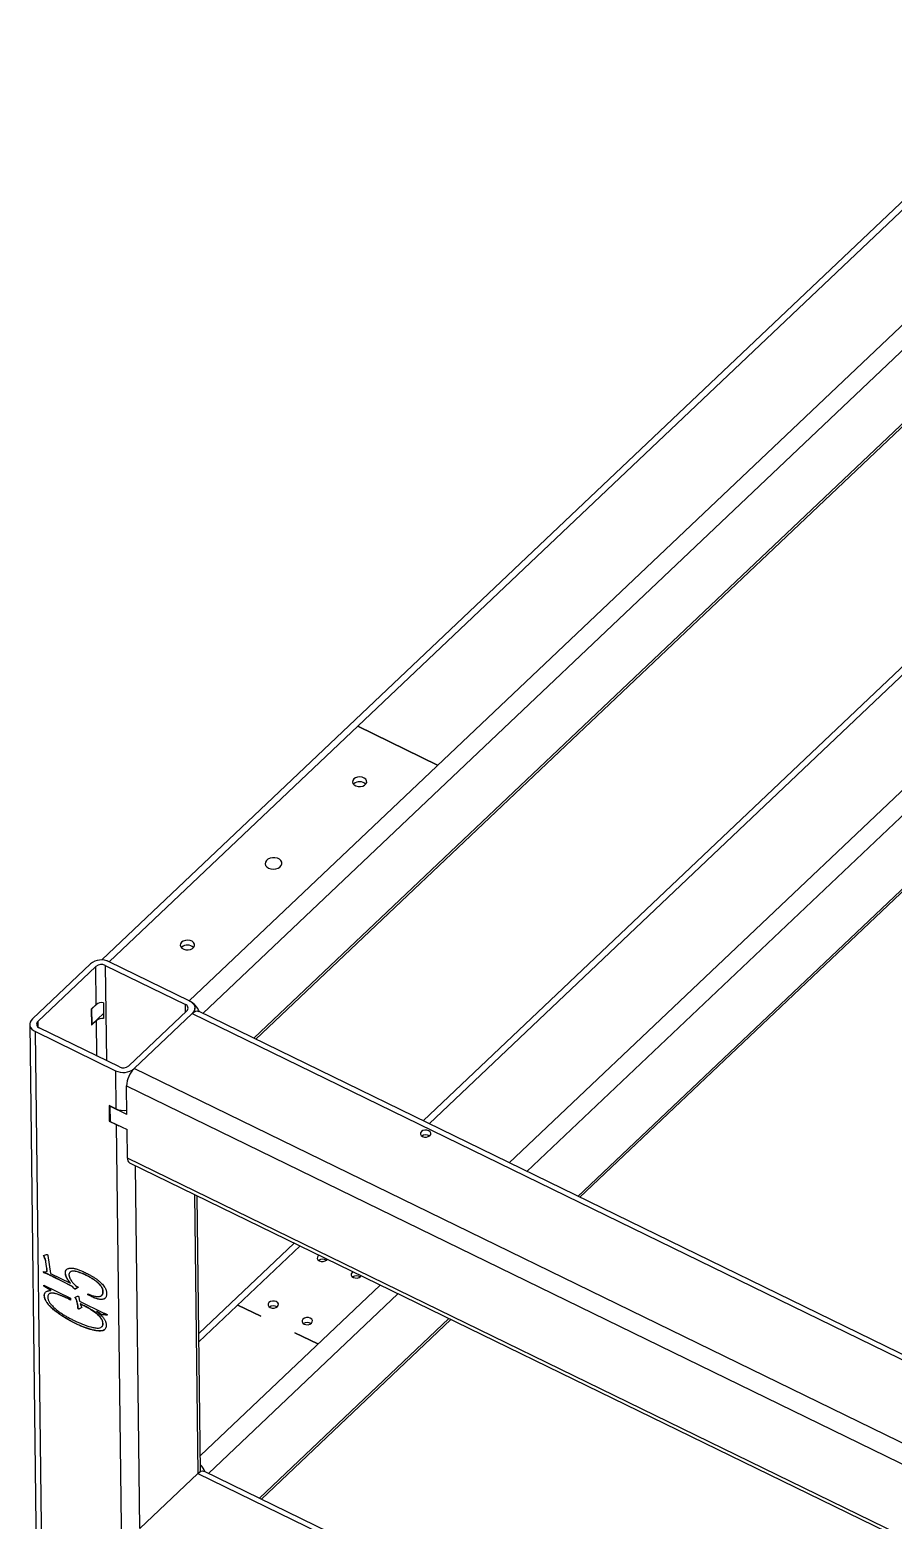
# Model space of a CAD drawing. Header units: millimetres. Extents: x 0 to 14850, y 0 to 10500.
# Drawn here: x 2161 to 3877, y 6010 to 8972 of the extents above; entities that cross this region are included whole.
import ezdxf

# ---------------------------------------------------------------- set-up
doc = ezdxf.new("R2010")
doc.units = ezdxf.units.MM
doc.header["$LTSCALE"] = 50

msp = doc.modelspace()

# ---------------------------------------------------------------- linework, layer by layer
for p, q in [((5429.6, 10086.3), (2304.3, 7123.3)), ((2318.7, 7119.9), (5447.7, 10086.4)), ((5606.9, 10008.8), (2478, 7042.3)), ((2504.8, 7017), (5628.8, 9978.7)), ((5630.5, 9834.9), (2606.2, 6967.6)), ((2610.2, 6965.7), (5627.3, 9826.1)), ((5440.8, 9172.2), (2942.4, 6803.6)), ((2954.3, 6797.8), (5458.9, 9172.4)), ((5618.1, 9094.7), (3113.6, 6720.2)), ((2812.9, 7587.9), (2812.8, 7587.9)), ((2812.8, 7587.9), (2971.4, 7510.6)), ((2971.4, 7510.6), (2812.9, 7587.9)), ((2812.9, 7587.9), (2812.9, 7587.9)), ((2971.4, 7510.6), (2971.4, 7510.6)), ((3148.9, 6703), (4002.2, 7511.9)), ((2805, 7473.3), (2804.2, 7472.4)), ((4003.9, 7368.1), (3250.2, 6653.5)), ((3254.2, 6651.6), (4004.7, 7363.1)), ((2462.8, 7148.8), (2462, 7147.9)), ((2281.5, 7115.6), (2166.1, 7006.3)), ((2176.9, 7001), (2292.3, 7110.4)), ((2293.2, 7034.8), (2292.3, 7110.4)), ((2310.9, 7112.5), (2470.2, 7034.9)), ((2310.9, 7112.5), (2313.2, 6923.3)), ((2478, 7042.3), (2318.7, 7119.9)), ((2293.2, 7034.8), (2283.2, 7025.3)), ((2283.2, 7025.3), (2283.6, 6993.6)), ((2284.4, 7025.9), (2284, 7026.1)), ((2284.4, 7025.9), (2295.8, 7036.7)), ((2284.8, 6995.4), (2284.4, 7025.9)), ((2307.2, 7038.4), (2307.6, 7006.7)), ((2473.1, 7022.2), (2357.7, 6912.8)), ((2470.3, 7019.6), (2470.2, 7034.9)), ((2489.1, 7020.7), (2489, 7027.8)), ((4937.3, 5830.9), (2495.9, 7021.4)), ((2161, 6995.4), (2174.5, 5898.5)), ((2176.9, 7001), (2177, 6990.2)), ((2284.8, 6995.4), (2283.5, 6996)), ((2283.6, 6993.6), (2293.6, 7003.1)), ((2307.5, 7016.9), (2284.8, 6995.4)), ((2294.5, 6932.4), (2293.6, 7003.1)), ((2368.5, 6907.5), (2483.9, 7016.9)), ((2483.9, 7016.9), (4929.4, 5824.4)), ((2172.1, 6980.9), (2331.3, 6903.2)), ((2185.5, 5884), (2172.1, 6980.9)), ((2339.1, 6910.7), (2179.9, 6988.3)), ((2331.3, 6903.2), (2332.2, 6827.7)), ((10061.4, 3156.3), (2368.5, 6907.5)), ((2353.1, 6873.2), (10046, 3121.9)), ((2353.8, 6816.5), (2353.1, 6873.2)), ((2332.2, 6827.7), (2318.4, 6834.4)), ((2318.4, 6834.4), (2318.8, 6802.7)), ((2320.5, 6833.4), (2320.1, 6833)), ((2320.1, 6833), (2320.5, 6802.5)), ((2353.8, 6816.5), (2320.1, 6833)), ((2320.4, 6804.3), (2318.8, 6802.7)), ((2318.8, 6802.7), (2332.6, 6796)), ((2320.5, 6802.5), (2354.2, 6786.1)), ((2332.6, 6796), (2343.5, 5913.6)), ((2354.9, 6729.4), (2354.2, 6786.1)), ((4800.4, 5536.9), (2354.9, 6729.4)), ((2358.9, 6720.3), (4801.2, 5529.3)), ((2379.8, 5993.5), (2370.9, 6714.4)), ((2488.3, 6657.1), (2495.1, 6102.9)), ((2500.3, 6106.7), (2493.6, 6654.6)), ((2686.2, 6560.7), (2496.9, 6381.2)), ((2497.1, 6364.4), (2698, 6554.9)), ((2188.3, 6535.7), (2193.9, 6538.1)), ((2189.5, 6533.6), (2188.3, 6535.7)), ((2189.7, 6533.8), (2188.6, 6535.9)), ((2189.7, 6533.8), (2189.5, 6533.6)), ((2190.7, 6531.2), (2190.4, 6531)), ((2191.7, 6527.8), (2190.4, 6531)), ((2191.9, 6528), (2190.7, 6531.2)), ((2191.9, 6528), (2191.7, 6527.8)), ((2192.9, 6524.2), (2192.7, 6524)), ((2193.5, 6517.8), (2192.7, 6524)), ((2193.8, 6518), (2192.9, 6524.2)), ((2193.8, 6518), (2193.5, 6517.8)), ((2194.8, 6510.4), (2193.5, 6517.8)), ((2195, 6510.6), (2193.8, 6518)), ((2197, 6535.7), (2202.4, 6500.5)), ((2750.9, 6527), (2752.1, 6528.5)), ((2188.9, 6501.7), (2188.1, 6503.8)), ((2189.1, 6501.9), (2188.3, 6504.1)), ((2189.1, 6501.9), (2188.9, 6501.7)), ((2194.9, 6499.5), (2188.9, 6501.7)), ((2195.2, 6499.7), (2189.1, 6501.9)), ((2193.9, 6504), (2195.4, 6504.3)), ((2195, 6510.6), (2194.8, 6510.4)), ((2195, 6506.6), (2194.8, 6510.4)), ((2195.2, 6499.7), (2194.9, 6499.5)), ((2195.3, 6506.8), (2195, 6510.6)), ((2195.3, 6506.8), (2195, 6506.6)), ((2195.7, 6504.5), (2195.4, 6504.3)), ((2202.4, 6500.5), (2242, 6480.7)), ((2209.9, 6492.7), (2209.7, 6492.4)), ((2224.7, 6484.9), (2209.7, 6492.4)), ((2224.9, 6485.2), (2209.9, 6492.7)), ((2232.1, 6501.8), (2231.8, 6501.5)), ((2270.3, 6498.2), (2270, 6498)), ((2818.4, 6494.1), (2819.6, 6495.6)), ((2189.2, 6477), (2241.9, 6451.3)), ((2189.2, 6474.9), (2189.2, 6477)), ((2189.5, 6475.1), (2189.2, 6474.9)), ((2203.1, 6466.1), (2189.2, 6474.9)), ((2189.5, 6475.1), (2189.4, 6476.9)), ((2203.3, 6466.3), (2189.5, 6475.1)), ((2200, 6466.2), (2203.1, 6466.1)), ((2203.3, 6466.3), (2203.1, 6466.1)), ((2224.9, 6485.2), (2224.7, 6484.9)), ((2245.5, 6474.4), (2224.7, 6484.9)), ((2245.8, 6474.7), (2224.9, 6485.2)), ((2242.2, 6480.9), (2242, 6480.7)), ((2245.8, 6474.7), (2245.5, 6474.4)), ((2248.5, 6471.1), (2245.5, 6474.4)), ((2248.7, 6471.3), (2245.8, 6474.7)), ((2248.7, 6471.3), (2248.5, 6471.1)), ((2249.3, 6478.9), (2252.1, 6476.3)), ((2252.1, 6476.3), (2254.6, 6474.7)), ((2255.4, 6471.7), (2252.2, 6469.6)), ((2252.4, 6469.8), (2252.2, 6469.6)), ((2255.7, 6471.9), (2252.4, 6469.8)), ((2255.7, 6471.9), (2255.4, 6471.7)), ((2276.5, 6457.8), (2276.5, 6459.7)), ((2276.7, 6458), (2276.5, 6457.8)), ((2282, 6454.9), (2276.5, 6457.8)), ((2276.7, 6458), (2276.7, 6459.9)), ((2282.2, 6455.1), (2276.7, 6458)), ((2306.7, 6464.2), (2306.4, 6463.9)), ((2857.3, 6477.2), (2499.9, 6138.4)), ((2516, 6103), (2892.6, 6460)), ((2190.1, 6456.5), (2189.8, 6456.3)), ((2241.9, 6451.3), (2242.2, 6447.5)), ((2250.2, 6452.3), (2255.5, 6455)), ((2252.2, 6450.3), (2250.2, 6452.3)), ((2252.5, 6450.5), (2250.6, 6452.5)), ((2252.5, 6450.5), (2252.2, 6450.3)), ((2254.9, 6444.8), (2254.6, 6444.6)), ((2255.7, 6439.5), (2254.6, 6444.6)), ((2255.9, 6439.8), (2254.9, 6444.8)), ((2255.9, 6439.8), (2255.7, 6439.5)), ((2256.6, 6435.4), (2255.7, 6439.5)), ((2256.9, 6435.6), (2255.9, 6439.8)), ((2256.9, 6435.6), (2256.6, 6435.4)), ((2256.7, 6431.2), (2256.6, 6435.4)), ((2256.9, 6431.4), (2256.7, 6431.2)), ((2256.9, 6431.4), (2256.9, 6435.6)), ((2258.4, 6454), (2258.6, 6452.6)), ((2258.6, 6452.6), (2259.8, 6445.4)), ((2264.4, 6432.5), (2259.4, 6430)), ((2259.7, 6430.2), (2259.4, 6430)), ((2264.4, 6432.6), (2259.7, 6430.2)), ((2259.8, 6445.4), (2308.3, 6421.7)), ((2261.7, 6439.9), (2261.4, 6439.7)), ((2267.3, 6436.7), (2261.4, 6439.7)), ((2267.5, 6436.9), (2261.7, 6439.9)), ((2263.2, 6435.1), (2264.4, 6432.5)), ((2267.5, 6436.9), (2267.3, 6436.7)), ((2282.2, 6455.1), (2282, 6454.9)), ((2574.7, 6437.5), (2620.3, 6415.3)), ((2620.3, 6415.3), (2574.7, 6437.5)), ((2574.7, 6437.5), (2574.7, 6437.5)), ((2574.7, 6437.5), (2574.7, 6437.5)), ((2233.6, 6410.8), (2233.4, 6410.6)), ((2294, 6424.9), (2293.8, 6424.6)), ((2300.8, 6420.2), (2293.8, 6424.6)), ((2301, 6420.4), (2294, 6424.9)), ((2301, 6420.4), (2300.8, 6420.2)), ((2302.7, 6418.7), (2300.8, 6420.2)), ((2303, 6418.9), (2301, 6420.4)), ((2303, 6418.9), (2302.7, 6418.7)), ((2305.9, 6418.4), (2305.6, 6418.1)), ((2308.9, 6418.1), (2305.6, 6418.1)), ((2309.2, 6418.4), (2305.9, 6418.4)), ((2306.5, 6399.7), (2306.3, 6399.5)), ((2309.2, 6418.4), (2308.9, 6418.1)), ((2311.5, 6417.8), (2308.9, 6418.1)), ((2311.7, 6418), (2309.2, 6418.4)), ((2311.7, 6418), (2311.5, 6417.8)), ((2993.9, 6410.6), (2617.4, 6053.6)), ((2620.3, 6415.3), (2620.3, 6415.3)), ((2621.4, 6051.6), (2997.9, 6408.6)), ((2687.7, 6382.4), (2733.3, 6360.2)), ((2733.3, 6360.2), (2687.7, 6382.4)), ((2687.7, 6382.4), (2687.7, 6382.4)), ((2687.7, 6382.4), (2687.7, 6382.4)), ((2733.3, 6360.2), (2733.3, 6360.2)), ((2379.8, 5993.5), (2495.1, 6102.9)), ((2495.1, 6102.9), (4734.3, 5011)), ((4734.2, 5021.3), (2507.1, 6107.4))]:
    msp.add_line(p, q)
at = {"flags": 128}
for points in [[(2804.9, 7483), (2802.8, 7480.2), (2802.2, 7477), (2803.1, 7473.9), (2805.5, 7471.2), (2809, 7469.1), (2813.4, 7468), (2818, 7467.8), (2822.5, 7468.8), (2826.3, 7470.6), (2829, 7473.2), (2830.4, 7476.3), (2830.2, 7479.4), (2828.6, 7482.4), (2825.6, 7484.8), (2821.6, 7486.4), (2817, 7487.1), (2812.4, 7486.7), (2808.2, 7485.3), (2804.9, 7483)], [(2635.5, 7305.9), (2639.9, 7304.4), (2644.8, 7303.8), (2649.7, 7304.3), (2654.2, 7305.7), (2658, 7307.9), (2660.6, 7310.8), (2661.8, 7314.1), (2661.6, 7317.5), (2659.9, 7320.7), (2656.9, 7323.4), (2652.9, 7325.3), (2648.2, 7326.4), (2643.2, 7326.5), (2638.4, 7325.5), (2634.3, 7323.7), (2631.1, 7321.1), (2629.1, 7317.9), (2628.6, 7314.6), (2629.6, 7311.2), (2631.9, 7308.3), (2635.5, 7305.9)], [(2462.7, 7158.6), (2460.6, 7155.7), (2460, 7152.5), (2460.9, 7149.4), (2463.3, 7146.7), (2466.8, 7144.6), (2471.1, 7143.5), (2475.8, 7143.4), (2480.3, 7144.3), (2484.1, 7146.1), (2486.8, 7148.7), (2488.2, 7151.8), (2488, 7155), (2486.3, 7157.9), (2483.4, 7160.4), (2479.4, 7162), (2474.8, 7162.6), (2470.2, 7162.2), (2466, 7160.8), (2462.7, 7158.6)], [(2318.7, 7119.9), (2314.5, 7121.6), (2314, 7121.8)], [(2478, 7042.3), (2481.9, 7040), (2485, 7037.1), (2487.3, 7033.9), (2488.7, 7030.5), (2489, 7026.9), (2488.3, 7023.4), (2486.6, 7020), (2483.9, 7016.9)], [(2483.9, 7016.9), (2487, 7019.4), (2489.9, 7021.1), (2492.7, 7021.9), (2495.1, 7021.7), (2495.9, 7021.4)], [(2166.1, 7006.3), (2163.5, 7003.2), (2161.8, 6999.8), (2161.1, 6996.2), (2161.4, 6992.7), (2162.7, 6989.2), (2165, 6986.1), (2168.1, 6983.2), (2172.1, 6980.9)], [(2307.5, 7016), (2306.9, 7016), (2306.5, 7016)], [(2332.6, 6796), (2336.6, 6794.4), (2338, 6794)], [(2939.1, 6782.4), (2937.4, 6779.8), (2937.2, 6777.1), (2938.6, 6774.5), (2941.4, 6772.4), (2945.1, 6771.3), (2949.1, 6771.2), (2952.9, 6772.2), (2955.9, 6774.1), (2957.6, 6776.7), (2957.8, 6779.4), (2956.4, 6782), (2953.6, 6784), (2949.9, 6785.2), (2945.8, 6785.2), (2942, 6784.3), (2939.1, 6782.4)], [(2735.7, 6536.5), (2734.1, 6535.3), (2732.4, 6532.7), (2732.2, 6530), (2733.6, 6527.4), (2736.4, 6525.4), (2740.1, 6524.2), (2744.1, 6524.2), (2748, 6525.1), (2750.9, 6527)], [(2803.2, 6503.6), (2801.5, 6502.4), (2799.8, 6499.8), (2799.7, 6497.1), (2801.1, 6494.5), (2803.9, 6492.5), (2807.6, 6491.3), (2811.6, 6491.2), (2815.4, 6492.2), (2818.4, 6494.1), (2818.4, 6494.1)], [(2653.2, 6434.3), (2654.8, 6436.9), (2655, 6439.6), (2653.6, 6442.2), (2650.8, 6444.3), (2647.1, 6445.4), (2643.1, 6445.5), (2639.3, 6444.5), (2636.3, 6442.6), (2634.6, 6440), (2634.4, 6437.3), (2635.8, 6434.7), (2638.6, 6432.7), (2642.3, 6431.5), (2646.4, 6431.5), (2650.2, 6432.4), (2653.2, 6434.3)], [(2720.6, 6401.4), (2722.3, 6404), (2722.5, 6406.7), (2721.1, 6409.3), (2718.3, 6411.3), (2714.6, 6412.5), (2710.6, 6412.6), (2706.7, 6411.6), (2703.8, 6409.7), (2702.1, 6407.1), (2701.9, 6404.4), (2703.3, 6401.8), (2706.1, 6399.8), (2709.8, 6398.6), (2713.8, 6398.5), (2717.7, 6399.5), (2720.6, 6401.4)], [(2495.1, 6102.9), (2498.2, 6105.4), (2501.1, 6107.1), (2503.9, 6107.8), (2506.3, 6107.7), (2507.1, 6107.4)]]:
    msp.add_lwpolyline(points, dxfattribs=at)
for centre, radius, start, end in [((2816.5, 7459.9), 17.6, 46.5508, 130.6916), ((2474.3, 7135.4), 17.6, 46.5508, 130.6916), ((2303.5, 7088.4), 35, 64.2088, 128.9722), ((2303.3, 7096.8), 17.5, 64.2088, 128.9722), ((2304, 7021.8), 16.9, 79.1147, 129.6075), ((2468, 7027.7), 7.5, 312.942, 73.4601), ((2459.1, 7004.7), 42, 21.6982, 63.343), ((2182, 6995.5), 7.5, 132.942, 253.4601), ((2304.4, 6990.1), 16.9, 79.1147, 129.6075), ((2346.5, 6934.7), 35, 244.2088, 308.9722), ((2346.7, 6926.4), 17.5, 244.2088, 308.9722), ((2405.7, 6870.3), 52.6, 134.876, 176.7905), ((2347.6, 6860.8), 36.6, 245.1258, 279.6438), ((2947.7, 6762.1), 13.6, 56.8225, 124.5836), ((2364.3, 6728), 9.45, 171.6444, 235.1878), ((2742.7, 6515), 13.6, 56.8225, 124.5836), ((2810.2, 6482.1), 13.6, 56.8225, 124.5836), ((2644.9, 6422.3), 13.6, 56.8225, 124.5836), ((2712.4, 6389.4), 13.6, 56.8225, 124.5836), ((2471.6, 6091.3), 40.6, 21.469, 45.34)]:
    msp.add_arc(centre, radius, start, end)
for points, knots in [([(2190.4, 6531), (2190.3, 6531.3), (2190.1, 6531.9), (2189.8, 6532.6), (2189.6, 6533.2), (2189.5, 6533.5), (2189.5, 6533.6)], [0, 0, 0, 0, 0.3800053, 0.6667093, 0.8768775, 1, 1, 1, 1]), ([(2190.7, 6531.2), (2190.6, 6531.5), (2190.4, 6532.1), (2190.1, 6532.9), (2189.9, 6533.4), (2189.8, 6533.7), (2189.7, 6533.8)], [0, 0, 0, 0, 0.3800053, 0.6667093, 0.8768775, 1, 1, 1, 1]), ([(2192.7, 6524), (2192.6, 6524.6), (2192.4, 6525.8), (2191.9, 6527.1), (2191.7, 6527.8)], [0, 0, 0, 0, 0.475816, 1, 1, 1, 1]), ([(2192.9, 6524.2), (2192.8, 6524.8), (2192.6, 6526), (2192.1, 6527.3), (2191.9, 6528)], [0, 0, 0, 0, 0.475816, 1, 1, 1, 1]), ([(2193.9, 6538.1), (2194.1, 6538.1), (2194.6, 6538.2), (2195.5, 6538), (2196.1, 6537.5), (2196.6, 6537), (2197, 6536.3), (2197, 6535.9), (2197, 6535.7)], [0, 0, 0, 0, 0.241469, 0.42383, 0.568876, 0.687677, 0.812982, 1, 1, 1, 1]), ([(2188.1, 6503.8), (2188.8, 6503.7), (2190, 6503.6), (2191.6, 6503.5), (2192.8, 6503.6), (2193.5, 6503.8), (2193.9, 6504)], [0, 0, 0, 0, 0.345015, 0.581901, 0.776181, 1, 1, 1, 1]), ([(2209.7, 6492.4), (2209.1, 6492.7), (2207.9, 6493.3), (2206, 6494.2), (2203.9, 6495.3), (2201.6, 6496.4), (2199.4, 6497.5), (2197.5, 6498.3), (2196, 6499), (2195.2, 6499.3), (2194.9, 6499.5)], [0, 0, 0, 0, 0.113016, 0.24357, 0.389712, 0.551443, 0.707327, 0.835991, 0.93155, 1, 1, 1, 1]), ([(2195.4, 6504.3), (2195.4, 6504.7), (2195.3, 6505.5), (2195.1, 6506.2), (2195, 6506.6)], [0, 0, 0, 0, 0.5771569, 1, 1, 1, 1]), ([(2209.9, 6492.7), (2209.4, 6492.9), (2208.2, 6493.5), (2206.3, 6494.5), (2204.1, 6495.5), (2201.8, 6496.6), (2199.6, 6497.7), (2197.7, 6498.6), (2196.3, 6499.2), (2195.5, 6499.6), (2195.2, 6499.7)], [0, 0, 0, 0, 0.113016, 0.24357, 0.389712, 0.551443, 0.707327, 0.835991, 0.93155, 1, 1, 1, 1]), ([(2195.7, 6504.5), (2195.6, 6504.9), (2195.5, 6505.7), (2195.3, 6506.5), (2195.3, 6506.8)], [0, 0, 0, 0, 0.5771569, 1, 1, 1, 1]), ([(2231.8, 6501.5), (2231.9, 6502.2), (2232, 6503.6), (2232.3, 6505.3), (2232.8, 6506.7), (2233.8, 6508.1), (2235.7, 6509.3), (2238, 6510.3), (2240.1, 6510.8), (2242, 6511.1), (2244.2, 6511.1), (2246.5, 6510.9), (2249, 6510.4), (2251.8, 6509.8), (2254.9, 6508.8), (2259.4, 6507.3), (2265.5, 6504.8), (2270.5, 6502.4), (2273.1, 6501.2)], [0, 0, 0, 0, 0.0461089, 0.0871548, 0.1230511, 0.1557301, 0.2218271, 0.2989394, 0.341043, 0.3852623, 0.4318275, 0.4808952, 0.532543, 0.58828, 0.6482081, 0.7120962, 0.849919, 1, 1, 1, 1]), ([(2242, 6480.7), (2241.1, 6481.8), (2239.4, 6483.8), (2237, 6486.8), (2235, 6489.9), (2233.7, 6492.7), (2232.7, 6495.2), (2232.2, 6497.3), (2231.9, 6499.4), (2231.9, 6500.8), (2231.8, 6501.5)], [0, 0, 0, 0, 0.16368, 0.301929, 0.438533, 0.596935, 0.6858, 0.782136, 0.886053, 1, 1, 1, 1]), ([(2232.1, 6501.8), (2232.1, 6503.8), (2232.1, 6506.3), (2233.7, 6507.4), (2234, 6507.6)], [0, 0, 0, 0, 0.813361, 1, 1, 1, 1]), ([(2242.2, 6480.9), (2241.3, 6482), (2239.7, 6484.1), (2237.3, 6487), (2235.2, 6490.1), (2233.9, 6493), (2233, 6495.4), (2232.5, 6497.5), (2232.1, 6499.6), (2232.1, 6501), (2232.1, 6501.8)], [0, 0, 0, 0, 0.16368, 0.301929, 0.438533, 0.596935, 0.6858, 0.782136, 0.886053, 1, 1, 1, 1]), ([(2240.6, 6502.3), (2240.3, 6502.1), (2239.1, 6501.3), (2239, 6499.6), (2238.8, 6498.1)], [0, 0, 0, 0, 0.183837, 1, 1, 1, 1]), ([(2238.8, 6498.1), (2238.9, 6497.5), (2238.9, 6496.2), (2239.3, 6494.3), (2239.9, 6492.4), (2241, 6489.9), (2242.6, 6487), (2244.8, 6483.8), (2247, 6481.1), (2248.6, 6479.6), (2249.3, 6478.9)], [0, 0, 0, 0, 0.10504, 0.204188, 0.29954, 0.393355, 0.571119, 0.731918, 0.874788, 1, 1, 1, 1]), ([(2270.3, 6498.2), (2267, 6499.6), (2260.6, 6502.3), (2252.7, 6504.5), (2246.8, 6505), (2243, 6504.6), (2241.5, 6503.2), (2240.8, 6502.5)], [0, 0, 0, 0, 0.295531, 0.590773, 0.738498, 0.885927, 1, 1, 1, 1]), ([(2270, 6498), (2266.8, 6499.3), (2260.3, 6502.1), (2252.4, 6504.3), (2246.6, 6504.8), (2243, 6504.5), (2241.7, 6503.3), (2241.2, 6502.8)], [0, 0, 0, 0, 0.306552, 0.612804, 0.766038, 0.918964, 1, 1, 1, 1]), ([(2306.4, 6463.9), (2306.4, 6464.8), (2306.4, 6466.5), (2305.8, 6468.8), (2304.9, 6470.9), (2303.9, 6472.7), (2302.6, 6474.6), (2301, 6476.7), (2299.1, 6478.9), (2297.1, 6481), (2294.9, 6482.9), (2291.8, 6485.3), (2287.6, 6488.3), (2282.2, 6491.7), (2276.2, 6495), (2272.1, 6496.9), (2270, 6498)], [0, 0, 0, 0, 0.060659, 0.123016, 0.156971, 0.195019, 0.237933, 0.287155, 0.338703, 0.390235, 0.442188, 0.495449, 0.60701, 0.727833, 0.859011, 1, 1, 1, 1]), ([(2306.7, 6464.2), (2306.7, 6465), (2306.6, 6466.7), (2306.1, 6469.1), (2305.2, 6471.1), (2304.2, 6472.9), (2302.8, 6474.9), (2301.2, 6477), (2299.3, 6479.1), (2297.3, 6481.2), (2295.2, 6483.1), (2292, 6485.6), (2287.8, 6488.5), (2282.4, 6491.9), (2276.5, 6495.2), (2272.4, 6497.2), (2270.3, 6498.2)], [0, 0, 0, 0, 0.060659, 0.123016, 0.156971, 0.195019, 0.237933, 0.287155, 0.338703, 0.390235, 0.442188, 0.495449, 0.60701, 0.727833, 0.859011, 1, 1, 1, 1]), ([(2273.1, 6501.2), (2274.2, 6500.6), (2276.5, 6499.4), (2279.8, 6497.7), (2282.8, 6495.9), (2286.4, 6493.8), (2290.6, 6491.2), (2295.3, 6487.9), (2299.5, 6484.5), (2303.4, 6480.7), (2306.8, 6477), (2309.5, 6473.5), (2311.5, 6470.2), (2312.7, 6467.1), (2313.3, 6464.1), (2313.4, 6462.2), (2313.4, 6461.2)], [0, 0, 0, 0, 0.0681, 0.131733, 0.190995, 0.24583, 0.346135, 0.437651, 0.523937, 0.610471, 0.691597, 0.76162, 0.823594, 0.878978, 0.935773, 1, 1, 1, 1]), ([(2189.8, 6456.3), (2189.8, 6456.8), (2189.8, 6457.9), (2190.1, 6459.4), (2190.6, 6460.7), (2191.4, 6462.3), (2193, 6463.9), (2195, 6464.9), (2196.8, 6465.4), (2198, 6465.8), (2199, 6466.1), (2199.7, 6466.1), (2200, 6466.2)], [0, 0, 0, 0, 0.09355, 0.182475, 0.269034, 0.354228, 0.527613, 0.715062, 0.806312, 0.88357, 0.948148, 1, 1, 1, 1]), ([(2190.1, 6456.5), (2190.1, 6458.3), (2190.1, 6460.2), (2191.1, 6461.4), (2191.2, 6461.5)], [0, 0, 0, 0, 0.899852, 1, 1, 1, 1]), ([(2242.2, 6447.5), (2241.3, 6448), (2239.3, 6448.9), (2236.2, 6450.4), (2232.9, 6452), (2230, 6453.3), (2227.7, 6454.3), (2225.6, 6455.2), (2223.3, 6456.1), (2220.1, 6457.4), (2216.1, 6458.8), (2211.7, 6460.2), (2207.7, 6461), (2204.7, 6461.1), (2202.4, 6460.9), (2200.9, 6460.5), (2199.7, 6460), (2198.3, 6459), (2197.1, 6457.2), (2196.8, 6455.3), (2196.6, 6454.3)], [0, 0, 0, 0, 0.051918, 0.111407, 0.174691, 0.237463, 0.271063, 0.309597, 0.35254, 0.40038, 0.494836, 0.576504, 0.652266, 0.73063, 0.769331, 0.805061, 0.838333, 0.870025, 0.93318, 1, 1, 1, 1]), ([(2242.4, 6447.7), (2238, 6449.9), (2229.1, 6454.3), (2218, 6458.6), (2209.4, 6461.1), (2203.4, 6461.7), (2200.7, 6460.2), (2199.4, 6459.5)], [0, 0, 0, 0, 0.2911807, 0.582317, 0.7277959, 0.8732096, 1, 1, 1, 1]), ([(2252.2, 6469.6), (2251.9, 6469.4), (2251.4, 6469.2), (2250.4, 6469.1), (2249.5, 6470), (2248.9, 6470.6), (2248.5, 6471.1)], [0, 0, 0, 0, 0.325779, 0.505708, 0.688422, 1, 1, 1, 1]), ([(2252.4, 6469.8), (2252.1, 6469.7), (2251.6, 6469.4), (2250.7, 6469.3), (2249.7, 6470.2), (2249.1, 6470.9), (2248.7, 6471.3)], [0, 0, 0, 0, 0.325779, 0.505708, 0.688422, 1, 1, 1, 1]), ([(2254.6, 6474.7), (2255, 6474.5), (2255.6, 6474.2), (2256.4, 6473.7), (2256.9, 6473.4), (2257.3, 6473.1), (2257.3, 6472.7), (2256.9, 6472.5), (2256.3, 6472.1), (2255.7, 6471.9), (2255.4, 6471.7)], [0, 0, 0, 0, 0.176722, 0.310248, 0.404348, 0.455422, 0.494558, 0.597754, 0.76437, 1, 1, 1, 1]), ([(2257.4, 6473), (2257.1, 6472.8), (2256.6, 6472.4), (2256, 6472.1), (2255.7, 6471.9)], [0, 0, 0, 0, 0.518971, 1, 1, 1, 1]), ([(2276.5, 6459.7), (2277.6, 6459.2), (2279.7, 6458.3), (2282.9, 6457.1), (2286.2, 6456.1), (2289.5, 6455.2), (2292.6, 6454.6), (2295.5, 6454.2), (2298.1, 6454.3), (2300.7, 6454.8), (2303.1, 6455.8), (2304.7, 6457.1), (2305.6, 6458.7), (2306.2, 6460.1), (2306.4, 6461.9), (2306.4, 6463.2), (2306.4, 6463.9)], [0, 0, 0, 0, 0.07983, 0.158012, 0.237568, 0.323993, 0.406629, 0.478298, 0.548615, 0.629601, 0.714255, 0.799023, 0.843501, 0.890999, 0.942888, 1, 1, 1, 1]), ([(2313.4, 6461.2), (2313.5, 6460), (2313.6, 6457.8), (2313.2, 6454.8), (2312.1, 6452.5), (2310.3, 6450.7), (2307.9, 6449.3), (2304.9, 6448.6), (2301.6, 6448.4), (2298.2, 6448.9), (2294.5, 6449.8), (2290.5, 6451.1), (2286.2, 6452.8), (2283.4, 6454.2), (2282, 6454.9)], [0, 0, 0, 0, 0.086539, 0.1605046, 0.2308257, 0.306984, 0.3894046, 0.4765134, 0.5623116, 0.6391401, 0.7188087, 0.8112377, 0.9084079, 1, 1, 1, 1]), ([(2304.1, 6456.8), (2305, 6457.7), (2306.6, 6459.6), (2306.7, 6462.6), (2306.7, 6464.2)], [0, 0, 0, 0, 0.495779, 1, 1, 1, 1]), ([(2233.4, 6410.6), (2231, 6412), (2226.2, 6414.9), (2220.2, 6419), (2215.3, 6422.5), (2211.7, 6425.3), (2208.2, 6428.3), (2204.8, 6431.3), (2201.7, 6434.3), (2198.9, 6437.2), (2196.7, 6439.9), (2194.8, 6442.5), (2193.4, 6444.9), (2192.3, 6447), (2191.4, 6448.9), (2190.7, 6451), (2190.1, 6453.4), (2189.9, 6455.3), (2189.8, 6456.3)], [0, 0, 0, 0, 0.126875, 0.26151, 0.330229, 0.398329, 0.466356, 0.533691, 0.597757, 0.655467, 0.70742, 0.754407, 0.796644, 0.833775, 0.865799, 0.893553, 0.945163, 1, 1, 1, 1]), ([(2233.6, 6410.8), (2231.3, 6412.2), (2226.5, 6415.1), (2220.4, 6419.2), (2215.6, 6422.7), (2211.9, 6425.5), (2208.4, 6428.5), (2205, 6431.5), (2201.9, 6434.5), (2199.2, 6437.4), (2196.9, 6440.2), (2195.1, 6442.8), (2193.7, 6445.2), (2192.5, 6447.3), (2191.7, 6449.1), (2190.9, 6451.2), (2190.4, 6453.7), (2190.2, 6455.5), (2190.1, 6456.5)], [0, 0, 0, 0, 0.126875, 0.26151, 0.330229, 0.398329, 0.466356, 0.533691, 0.597757, 0.655467, 0.70742, 0.754407, 0.796644, 0.833775, 0.865799, 0.893553, 0.945163, 1, 1, 1, 1]), ([(2196.6, 6454.3), (2196.6, 6453.5), (2196.7, 6451.9), (2197.2, 6449.3), (2198.1, 6446.7), (2199.3, 6444.1), (2201, 6441.3), (2203.2, 6438.5), (2205.9, 6435.6), (2208.9, 6432.7), (2212.3, 6429.7), (2215.7, 6426.9), (2219.2, 6424.2), (2223.9, 6421), (2229.6, 6417.3), (2236.3, 6413.5), (2242.8, 6410), (2247.1, 6407.9), (2249.3, 6406.9)], [0, 0, 0, 0, 0.042955, 0.083376, 0.123261, 0.1629, 0.204401, 0.249819, 0.29921, 0.354213, 0.411664, 0.468737, 0.52579, 0.583341, 0.694342, 0.79876, 0.899663, 1, 1, 1, 1]), ([(2254.6, 6444.6), (2254.6, 6445), (2254.4, 6445.9), (2253.8, 6447.4), (2253.2, 6449), (2252.5, 6449.9), (2252.2, 6450.3)], [0, 0, 0, 0, 0.191467, 0.503414, 0.805851, 1, 1, 1, 1]), ([(2254.9, 6444.8), (2254.8, 6445.2), (2254.6, 6446.1), (2254.1, 6447.7), (2253.5, 6449.3), (2252.7, 6450.2), (2252.5, 6450.5)], [0, 0, 0, 0, 0.191467, 0.503414, 0.805851, 1, 1, 1, 1]), ([(2255.5, 6455), (2255.7, 6455.1), (2256.2, 6455.2), (2257.1, 6454.9), (2257.9, 6454.5), (2258.2, 6454.1), (2258.4, 6454)], [0, 0, 0, 0, 0.316337, 0.610484, 0.845507, 1, 1, 1, 1]), ([(2259.4, 6430), (2259.2, 6429.8), (2258.8, 6429.5), (2258.1, 6429.5), (2257.6, 6429.9), (2257.2, 6430.2), (2256.9, 6430.7), (2256.8, 6431), (2256.7, 6431.2)], [0, 0, 0, 0, 0.350484, 0.527084, 0.64708, 0.750783, 0.854774, 1, 1, 1, 1]), ([(2259.7, 6430.2), (2259.4, 6430), (2259.1, 6429.8), (2258.3, 6429.7), (2257.8, 6430.1), (2257.4, 6430.5), (2257.1, 6430.9), (2257, 6431.2), (2256.9, 6431.4)], [0, 0, 0, 0, 0.350484, 0.527084, 0.64708, 0.750783, 0.854774, 1, 1, 1, 1]), ([(2261.4, 6439.7), (2261.6, 6439.1), (2262, 6438.2), (2262.6, 6436.8), (2262.9, 6435.9), (2263.2, 6435.3), (2263.2, 6435.1)], [0, 0, 0, 0, 0.362799, 0.652475, 0.863991, 1, 1, 1, 1]), ([(2306.3, 6399.5), (2306.3, 6400.3), (2306.3, 6402), (2305.7, 6404.7), (2304.6, 6407.6), (2302.9, 6410.7), (2300.5, 6413.8), (2297.6, 6417), (2294.2, 6420.1), (2290.5, 6423), (2286.6, 6425.6), (2282.6, 6428.1), (2278.8, 6430.3), (2275.1, 6432.5), (2271.3, 6434.6), (2268.7, 6435.9), (2267.3, 6436.7)], [0, 0, 0, 0, 0.0559359, 0.1128545, 0.170682, 0.2304399, 0.2953805, 0.366568, 0.4434564, 0.5233181, 0.6053018, 0.6868914, 0.7668507, 0.8407726, 0.9168955, 1, 1, 1, 1]), ([(2306.5, 6399.7), (2306.5, 6400.5), (2306.5, 6402.2), (2306, 6404.9), (2304.8, 6407.9), (2303.1, 6410.9), (2300.8, 6414.1), (2297.9, 6417.3), (2294.5, 6420.3), (2290.7, 6423.2), (2286.8, 6425.9), (2282.9, 6428.3), (2279, 6430.6), (2275.3, 6432.7), (2271.5, 6434.8), (2268.9, 6436.2), (2267.5, 6436.9)], [0, 0, 0, 0, 0.0559359, 0.1128545, 0.170682, 0.2304399, 0.2953805, 0.366568, 0.4434564, 0.5233181, 0.6053018, 0.6868914, 0.7668507, 0.8407726, 0.9168955, 1, 1, 1, 1]), ([(2310.6, 6451.4), (2310, 6450.9), (2308.3, 6449.4), (2303.7, 6448.5), (2297.3, 6449.1), (2289.8, 6451.6), (2284.7, 6453.9), (2282.2, 6455.1)], [0, 0, 0, 0, 0.111449, 0.289226, 0.525743, 0.762938, 1, 1, 1, 1]), ([(2312.8, 6399.1), (2312.9, 6397.9), (2313.1, 6395.5), (2312.4, 6392.5), (2311.1, 6390), (2309.6, 6388.3), (2308.1, 6387.3), (2306.7, 6386.7), (2305.1, 6386.3), (2303.2, 6386), (2301.1, 6385.9), (2298.6, 6385.9), (2296, 6386.1), (2293, 6386.4), (2289.8, 6386.9), (2286.4, 6387.7), (2282.8, 6388.6), (2277.8, 6390.1), (2271.6, 6392.1), (2264.4, 6395), (2257.2, 6398.1), (2249.7, 6401.7), (2241.6, 6405.8), (2236.2, 6409), (2233.4, 6410.6)], [0, 0, 0, 0, 0.0403, 0.080356, 0.119579, 0.157312, 0.176714, 0.197497, 0.219846, 0.243974, 0.270216, 0.298949, 0.330396, 0.3641, 0.400239, 0.43762, 0.477086, 0.518332, 0.599478, 0.673194, 0.746929, 0.826627, 0.911502, 1, 1, 1, 1]), ([(2309.4, 6388.7), (2308.9, 6388.2), (2307.2, 6386.7), (2301.4, 6385.9), (2292.5, 6386.5), (2279.7, 6389.5), (2265.3, 6394.7), (2249.4, 6402), (2238.9, 6407.9), (2233.6, 6410.8)], [0, 0, 0, 0, 0.039073, 0.112898, 0.260614, 0.408437, 0.605581, 0.802806, 1, 1, 1, 1]), ([(2249.3, 6406.9), (2254.8, 6404.3), (2265.8, 6399.2), (2279.5, 6394.5), (2290.1, 6392.2), (2296.9, 6391.5), (2301.5, 6392.2), (2303.1, 6393.7), (2303.6, 6394.2)], [0, 0, 0, 0, 0.28401, 0.567862, 0.70989, 0.851764, 0.946238, 1, 1, 1, 1]), ([(2293.8, 6424.6), (2294.3, 6424.1), (2295.8, 6422.9), (2298.3, 6421), (2301.3, 6418.5), (2304, 6416), (2306.2, 6413.7), (2307.8, 6411.8), (2309.1, 6409.7), (2310.4, 6407.6), (2311.3, 6405.4), (2312.1, 6403.2), (2312.6, 6401.1), (2312.8, 6399.7), (2312.8, 6399.1)], [0, 0, 0, 0, 0.065987, 0.160923, 0.277349, 0.4098, 0.479506, 0.549726, 0.62206, 0.697685, 0.774405, 0.849698, 0.925012, 1, 1, 1, 1]), ([(2305.6, 6418.1), (2305.1, 6418.1), (2304.2, 6418.1), (2303.2, 6418.5), (2302.7, 6418.7)], [0, 0, 0, 0, 0.565776, 1, 1, 1, 1]), ([(2305.9, 6418.4), (2305.4, 6418.4), (2304.5, 6418.3), (2303.4, 6418.7), (2303, 6418.9)], [0, 0, 0, 0, 0.565776, 1, 1, 1, 1]), ([(2304.3, 6394.8), (2304.5, 6394.9), (2305.9, 6395.9), (2306.1, 6397.9), (2306.3, 6399.5)], [0, 0, 0, 0, 0.17878, 1, 1, 1, 1]), ([(2304.6, 6395), (2304.8, 6395.2), (2306.1, 6396.1), (2306.3, 6398.1), (2306.5, 6399.7)], [0, 0, 0, 0, 0.17878, 1, 1, 1, 1]), ([(2308.3, 6421.7), (2308.9, 6421.5), (2309.9, 6421), (2311.4, 6420.2), (2312.6, 6419.6), (2313.6, 6419.1), (2314.3, 6418.7), (2314.8, 6418.4), (2315.2, 6418.2), (2315.4, 6417.8), (2314.3, 6417.9), (2313.6, 6417.7), (2312.4, 6417.6), (2311.7, 6417.7), (2311.5, 6417.8)], [0, 0, 0, 0, 0.145771, 0.273973, 0.379561, 0.46505, 0.530589, 0.576106, 0.599949, 0.609011, 0.678525, 0.798428, 0.923437, 1, 1, 1, 1]), ([(2315.5, 6418.1), (2315.4, 6418.1), (2315.4, 6418.1), (2315.2, 6418), (2314.8, 6418.1), (2313.6, 6418), (2312.5, 6418), (2311.7, 6418)], [0, 0, 0, 0, 0.020468, 0.04502, 0.162377, 0.357329, 1, 1, 1, 1])]:
    msp.add_open_spline(points, degree=3, knots=knots)

doc.saveas('drawing.dxf')
